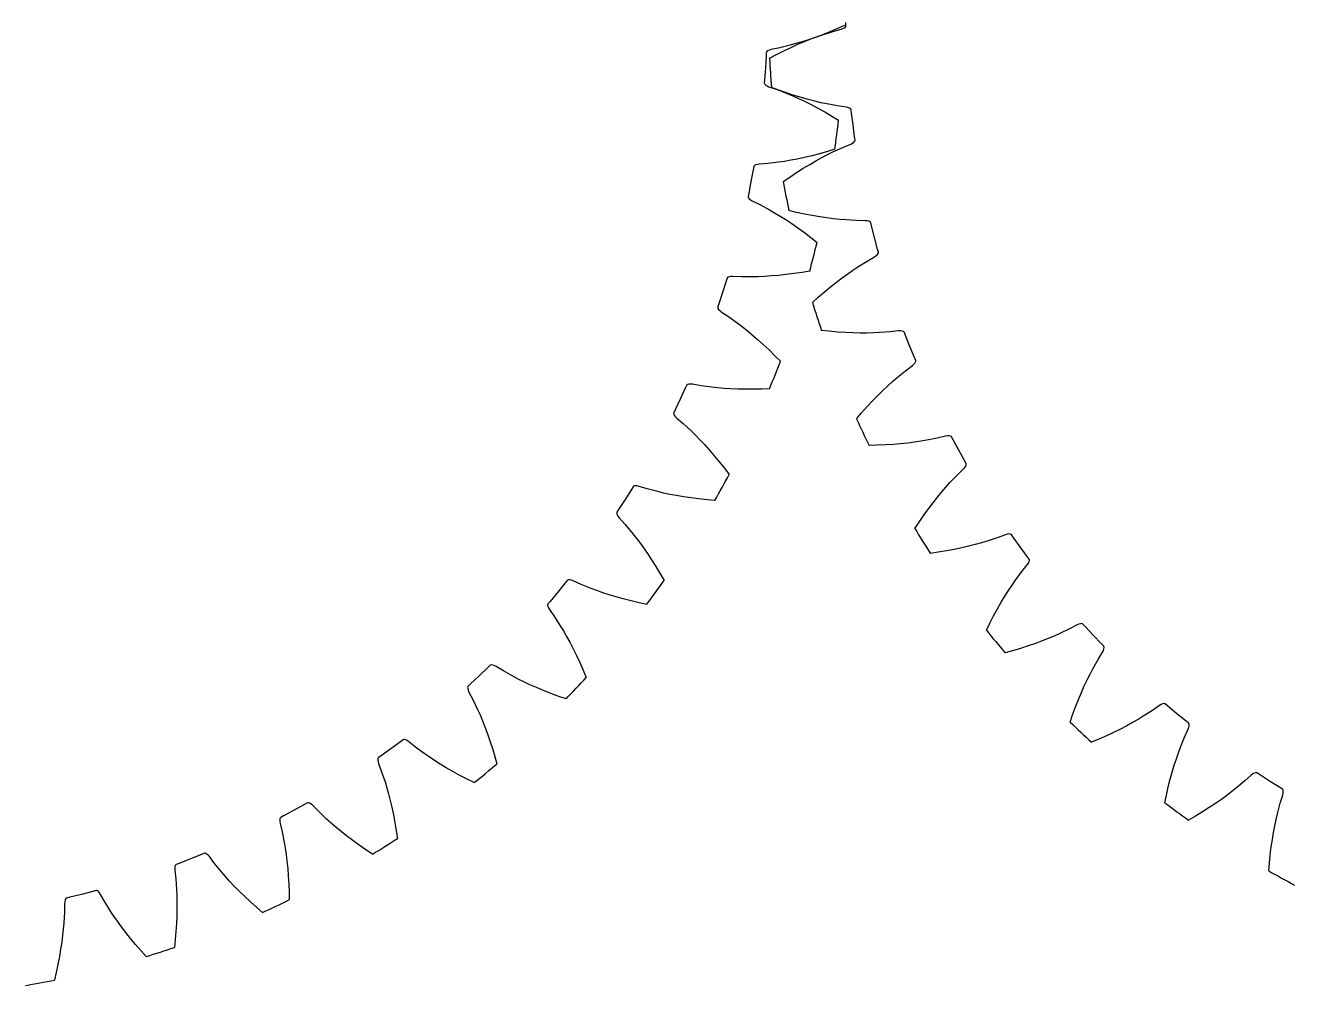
# Model space of a CAD drawing. Extents: x -39 to 114, y -39 to 39.
# Drawn here: x 6.74 to 56.72, y -38.41 to -0.58 of the extents above; entities that cross this region are included whole.
import ezdxf

# ---------------------------------------------------------------- set-up
doc = ezdxf.new("R2010")
doc.units = 0

msp = doc.modelspace()

# ---------------------------------------------------------------- linework, layer by layer
at = {"layer": 'layer0'}
for p, q in [((39.054, -0.598), (39.053, -0.47)), ((37.907, -1.03), (38.13, -0.952)), ((38.13, -0.952), (38.535, -0.825)), ((38.535, -0.825), (38.862, -0.734)), ((38.862, -0.734), (38.934, -0.707)), ((38.934, -0.707), (38.99, -0.677)), ((38.99, -0.677), (39.029, -0.646)), ((39.029, -0.646), (39.05, -0.614)), ((39.05, -0.614), (39.054, -0.598)), ((36.609, -1.581), (36.892, -1.447)), ((36.892, -1.447), (37.164, -1.326)), ((37.164, -1.326), (37.424, -1.216)), ((37.424, -1.216), (37.671, -1.118)), ((37.671, -1.118), (37.907, -1.03)), ((36.045, -1.868), (36.316, -1.727)), ((36.316, -1.727), (36.609, -1.581)), ((36.404, -3.135), (36.118, -3.029)), ((36.714, -3.244), (36.404, -3.135)), ((37.011, -3.34), (36.714, -3.244)), ((37.297, -3.427), (37.011, -3.34)), ((37.568, -3.503), (37.297, -3.427)), ((37.825, -3.569), (37.568, -3.503)), ((38.07, -3.627), (37.825, -3.569)), ((38.301, -3.676), (38.07, -3.627)), ((38.719, -3.752), (38.301, -3.676)), ((39.055, -3.801), (38.719, -3.752)), ((39.13, -3.819), (39.055, -3.801)), ((39.189, -3.841), (39.13, -3.819)), ((39.231, -3.867), (39.189, -3.841)), ((39.257, -3.897), (39.231, -3.867)), ((39.263, -3.912), (39.257, -3.897)), ((39.277, -4.039), (39.263, -3.912)), ((39.333, -4.506), (39.277, -4.039)), ((39.395, -4.972), (39.333, -4.506)), ((39.413, -5.098), (39.395, -4.972)), ((38.54, -5.566), (38.926, -5.388)), ((38.926, -5.388), (39.239, -5.258)), ((39.239, -5.258), (39.307, -5.222)), ((39.307, -5.222), (39.359, -5.185)), ((39.359, -5.185), (39.393, -5.149)), ((39.393, -5.149), (39.41, -5.115)), ((39.41, -5.115), (39.413, -5.098)), ((37.629, -6.057), (37.873, -5.916)), ((37.873, -5.916), (38.106, -5.788)), ((38.106, -5.788), (38.328, -5.671)), ((38.328, -5.671), (38.54, -5.566)), ((36.837, -6.561), (37.11, -6.38)), ((37.11, -6.38), (37.374, -6.212)), ((37.374, -6.212), (37.629, -6.057)), ((36.586, -6.736), (36.837, -6.561)), ((37.102, -7.948), (36.804, -7.878)), ((37.422, -8.017), (37.102, -7.948)), ((37.729, -8.075), (37.422, -8.017)), ((38.023, -8.125), (37.729, -8.075)), ((38.303, -8.167), (38.023, -8.125)), ((38.566, -8.2), (38.303, -8.167)), ((38.816, -8.227), (38.566, -8.2)), ((39.051, -8.247), (38.816, -8.227)), ((39.475, -8.27), (39.051, -8.247)), ((39.815, -8.276), (39.475, -8.27)), ((39.892, -8.284), (39.815, -8.276)), ((39.953, -8.299), (39.892, -8.284)), ((39.998, -8.32), (39.953, -8.299)), ((40.027, -8.346), (39.998, -8.32)), ((40.035, -8.36), (40.027, -8.346)), ((40.065, -8.484), (40.035, -8.36)), ((40.179, -8.94), (40.065, -8.484)), ((40.299, -9.395), (40.179, -8.94)), ((40.332, -9.518), (40.299, -9.395)), ((39.525, -10.092), (39.886, -9.867)), ((39.886, -9.867), (40.18, -9.698)), ((40.18, -9.698), (40.243, -9.654)), ((40.243, -9.654), (40.29, -9.611)), ((40.29, -9.611), (40.319, -9.572)), ((40.319, -9.572), (40.332, -9.535)), ((40.332, -9.535), (40.332, -9.518)), ((38.907, -10.522), (39.122, -10.366)), ((39.122, -10.366), (39.328, -10.222)), ((39.328, -10.222), (39.525, -10.092)), ((38.208, -11.078), (38.449, -10.879)), ((38.449, -10.879), (38.683, -10.693)), ((38.683, -10.693), (38.907, -10.522)), ((37.733, -11.497), (37.96, -11.293)), ((37.96, -11.293), (38.208, -11.078)), ((38.397, -12.635), (38.093, -12.603)), ((38.723, -12.663), (38.397, -12.635)), ((39.035, -12.683), (38.723, -12.663)), ((39.333, -12.696), (39.035, -12.683)), ((39.616, -12.702), (39.333, -12.696)), ((39.881, -12.702), (39.616, -12.702)), ((40.132, -12.697), (39.881, -12.702)), ((40.368, -12.688), (40.132, -12.697)), ((40.792, -12.657), (40.368, -12.688)), ((41.129, -12.621), (40.792, -12.657)), ((41.207, -12.619), (41.129, -12.621)), ((41.269, -12.626), (41.207, -12.619)), ((41.317, -12.641), (41.269, -12.626)), ((41.349, -12.663), (41.317, -12.641)), ((41.358, -12.677), (41.349, -12.663)), ((41.404, -12.796), (41.358, -12.677)), ((41.575, -13.234), (41.404, -12.796)), ((41.75, -13.67), (41.575, -13.234)), ((41.399, -14.19), (41.67, -13.986)), ((41.67, -13.986), (41.727, -13.934)), ((41.727, -13.934), (41.768, -13.886)), ((41.799, -13.788), (41.75, -13.67)), ((41.768, -13.886), (41.792, -13.843)), ((41.792, -13.843), (41.801, -13.805)), ((41.801, -13.805), (41.799, -13.788)), ((40.891, -14.613), (41.069, -14.458)), ((41.069, -14.458), (41.399, -14.19)), ((40.309, -15.161), (40.511, -14.963)), ((40.511, -14.963), (40.704, -14.781)), ((40.704, -14.781), (40.891, -14.613)), ((39.887, -15.602), (40.101, -15.374)), ((40.101, -15.374), (40.309, -15.161)), ((39.468, -16.077), (39.668, -15.846)), ((39.668, -15.846), (39.887, -15.602)), ((41.999, -16.967), (41.75, -17.004)), ((42.232, -16.928), (41.999, -16.967)), ((42.648, -16.845), (42.232, -16.928)), ((42.978, -16.766), (42.648, -16.845)), ((43.055, -16.755), (42.978, -16.766)), ((43.118, -16.754), (43.055, -16.755)), ((43.167, -16.763), (43.118, -16.754)), ((43.201, -16.781), (43.167, -16.763)), ((43.213, -16.793), (43.201, -16.781)), ((43.273, -16.906), (43.213, -16.793)), ((43.497, -17.319), (43.273, -16.906)), ((40.269, -17.123), (39.963, -17.13)), ((40.596, -17.11), (40.269, -17.123)), ((40.908, -17.091), (40.596, -17.11)), ((41.206, -17.066), (40.908, -17.091)), ((41.487, -17.037), (41.206, -17.066)), ((41.75, -17.004), (41.487, -17.037)), ((43.726, -17.73), (43.497, -17.319)), ((43.686, -18.053), (43.736, -17.994)), ((43.788, -17.841), (43.726, -17.73)), ((43.736, -17.994), (43.771, -17.942)), ((43.771, -17.942), (43.789, -17.896)), ((43.793, -17.857), (43.788, -17.841)), ((43.789, -17.896), (43.793, -17.857)), ((43.149, -18.597), (43.443, -18.29)), ((43.443, -18.29), (43.686, -18.053)), ((42.658, -19.168), (42.827, -18.963)), ((42.827, -18.963), (42.991, -18.773)), ((42.991, -18.773), (43.149, -18.597)), ((42.303, -19.627), (42.483, -19.389)), ((42.483, -19.389), (42.658, -19.168)), ((41.932, -20.149), (42.119, -19.88)), ((42.119, -19.88), (42.303, -19.627)), ((41.763, -20.404), (41.932, -20.149)), ((44.385, -20.97), (44.143, -21.037)), ((44.612, -20.902), (44.385, -20.97)), ((45.014, -20.767), (44.612, -20.902)), ((45.332, -20.648), (45.014, -20.767)), ((45.407, -20.627), (45.332, -20.648)), ((45.469, -20.618), (45.407, -20.627)), ((45.519, -20.621), (45.469, -20.618)), ((45.555, -20.634), (45.519, -20.621)), ((45.568, -20.645), (45.555, -20.634)), ((45.642, -20.749), (45.568, -20.645)), ((45.916, -21.131), (45.642, -20.749)), ((42.689, -21.341), (42.386, -21.386)), ((43.012, -21.287), (42.689, -21.341)), ((43.319, -21.229), (43.012, -21.287)), ((43.611, -21.167), (43.319, -21.229)), ((43.886, -21.103), (43.611, -21.167)), ((44.143, -21.037), (43.886, -21.103)), ((46.195, -21.51), (45.916, -21.131)), ((45.984, -22.101), (46.195, -21.835)), ((46.271, -21.612), (46.195, -21.51)), ((46.195, -21.835), (46.238, -21.771)), ((46.238, -21.771), (46.265, -21.714)), ((46.265, -21.714), (46.278, -21.666)), ((46.277, -21.628), (46.271, -21.612)), ((46.278, -21.666), (46.277, -21.628)), ((45.596, -22.636), (45.731, -22.442)), ((45.731, -22.442), (45.984, -22.101)), ((45.315, -23.07), (45.457, -22.846)), ((45.457, -22.846), (45.596, -22.636)), ((45.02, -23.57), (45.169, -23.312)), ((45.169, -23.312), (45.315, -23.07)), ((44.719, -24.135), (44.87, -23.844)), ((44.87, -23.844), (45.02, -23.57)), ((44.583, -24.409), (44.719, -24.135)), ((47.854, -24.361), (47.471, -24.545)), ((48.154, -24.203), (47.854, -24.361)), ((48.225, -24.173), (48.154, -24.203)), ((48.286, -24.157), (48.225, -24.173)), ((48.336, -24.153), (48.286, -24.157)), ((48.373, -24.162), (48.336, -24.153)), ((48.388, -24.171), (48.373, -24.162)), ((48.474, -24.265), (48.388, -24.171)), ((48.794, -24.609), (48.474, -24.265)), ((46.512, -24.934), (46.23, -25.032)), ((46.776, -24.836), (46.512, -24.934)), ((47.023, -24.738), (46.776, -24.836)), ((47.255, -24.641), (47.023, -24.738)), ((47.471, -24.545), (47.255, -24.641)), ((49.118, -24.95), (48.794, -24.609)), ((49.206, -25.042), (49.118, -24.95)), ((45.618, -25.223), (45.324, -25.305)), ((45.932, -25.128), (45.618, -25.223)), ((46.23, -25.032), (45.932, -25.128)), ((48.983, -25.563), (49.159, -25.273)), ((49.159, -25.273), (49.193, -25.204)), ((49.193, -25.204), (49.214, -25.144)), ((49.214, -25.057), (49.206, -25.042)), ((49.22, -25.095), (49.214, -25.057)), ((49.214, -25.144), (49.22, -25.095)), ((48.665, -26.143), (48.774, -25.934)), ((48.774, -25.934), (48.983, -25.563)), ((48.441, -26.609), (48.554, -26.368)), ((48.554, -26.368), (48.665, -26.143)), ((48.211, -27.142), (48.326, -26.867)), ((48.326, -26.867), (48.441, -26.609)), ((47.982, -27.74), (48.096, -27.432)), ((48.096, -27.432), (48.211, -27.142)), ((51.399, -27.377), (51.121, -27.571)), ((51.466, -27.338), (51.399, -27.377)), ((51.524, -27.314), (51.466, -27.338)), ((51.573, -27.305), (51.524, -27.314)), ((51.612, -27.309), (51.573, -27.305)), ((51.627, -27.316), (51.612, -27.309)), ((51.724, -27.398), (51.627, -27.316)), ((52.085, -27.7), (51.724, -27.398)), ((47.882, -28.029), (47.982, -27.74)), ((50.562, -27.924), (50.344, -28.05)), ((50.764, -27.802), (50.562, -27.924)), ((51.121, -27.571), (50.764, -27.802)), ((52.449, -27.997), (52.085, -27.7)), ((49.594, -28.44), (49.311, -28.573)), ((49.861, -28.308), (49.594, -28.44)), ((50.112, -28.177), (49.861, -28.308)), ((50.344, -28.05), (50.112, -28.177)), ((52.392, -28.622), (52.53, -28.313)), ((52.548, -28.078), (52.449, -27.997)), ((52.53, -28.313), (52.556, -28.24)), ((52.558, -28.091), (52.548, -28.078)), ((52.556, -28.24), (52.568, -28.178)), ((52.569, -28.128), (52.558, -28.091)), ((52.568, -28.178), (52.569, -28.128)), ((49.011, -28.706), (48.73, -28.825)), ((49.311, -28.573), (49.011, -28.706)), ((52.232, -29.016), (52.392, -28.622)), ((51.985, -29.728), (52.067, -29.475)), ((52.067, -29.475), (52.15, -29.237)), ((52.15, -29.237), (52.232, -29.016)), ((51.904, -29.998), (51.985, -29.728)), ((51.747, -30.588), (51.824, -30.285)), ((51.824, -30.285), (51.904, -29.998)), ((54.765, -30.347), (54.44, -30.62)), ((55.016, -30.119), (54.765, -30.347)), ((55.078, -30.072), (55.016, -30.119)), ((55.133, -30.041), (55.078, -30.072)), ((55.18, -30.025), (55.133, -30.041)), ((55.219, -30.025), (55.18, -30.025)), ((55.235, -30.03), (55.219, -30.025)), ((55.342, -30.099), (55.235, -30.03)), ((55.737, -30.354), (55.342, -30.099)), ((56.136, -30.603), (55.737, -30.354)), ((51.608, -31.206), (51.672, -30.907)), ((51.672, -30.907), (51.747, -30.588)), ((54.054, -30.919), (53.839, -31.075)), ((54.255, -30.767), (54.054, -30.919)), ((54.44, -30.62), (54.255, -30.767)), ((56.244, -30.67), (56.136, -30.603)), ((56.157, -31.23), (56.256, -30.906)), ((56.255, -30.683), (56.244, -30.67)), ((56.271, -30.718), (56.255, -30.683)), ((56.256, -30.906), (56.272, -30.83)), ((56.277, -30.767), (56.271, -30.718)), ((56.272, -30.83), (56.277, -30.767)), ((53.359, -31.4), (53.095, -31.568)), ((53.607, -31.235), (53.359, -31.4)), ((53.839, -31.075), (53.607, -31.235)), ((56.048, -31.641), (56.157, -31.23)), ((52.814, -31.737), (52.549, -31.89)), ((53.095, -31.568), (52.814, -31.737)), ((55.942, -32.117), (55.994, -31.871)), ((55.994, -31.871), (56.048, -31.641)), ((55.846, -32.656), (55.893, -32.378)), ((55.893, -32.378), (55.942, -32.117)), ((55.764, -33.261), (55.802, -32.951)), ((55.802, -32.951), (55.846, -32.656)), ((55.73, -33.588), (55.764, -33.261)), ((55.704, -33.892), (55.73, -33.588))]:
    msp.add_line(p, q, dxfattribs=at)
for start, end in [(182.7457, 184.4543), (189.9457, 191.6543), (197.1457, 198.8543), (204.3457, 206.0543), (211.5457, 213.2543), (218.7457, 220.4543), (225.9457, 227.6543), (233.1457, 234.8543), (240.3457, 242.0543)]:
    msp.add_arc((75, 0), 39, start, end, dxfattribs=at)
at = {"layer": 'layer1'}
for p, q in [((38.124, -0.948), (37.844, -1.053)), ((38.414, -0.833), (38.124, -0.948)), ((38.717, -0.706), (38.414, -0.833)), ((38.996, -0.582), (38.717, -0.706)), ((36.445, -1.467), (36.113, -1.536)), ((36.857, -1.365), (36.445, -1.467)), ((37.085, -1.301), (36.857, -1.365)), ((37.325, -1.228), (37.085, -1.301)), ((37.578, -1.146), (37.325, -1.228)), ((37.844, -1.053), (37.578, -1.146)), ((35.906, -1.788), (35.879, -2.257)), ((35.912, -1.661), (35.906, -1.788)), ((35.918, -1.645), (35.912, -1.661)), ((35.941, -1.614), (35.918, -1.645)), ((35.981, -1.585), (35.941, -1.614)), ((36.039, -1.559), (35.981, -1.585)), ((36.113, -1.536), (36.039, -1.559)), ((35.879, -2.257), (35.847, -2.726)), ((35.847, -2.726), (35.837, -2.854)), ((35.837, -2.854), (35.841, -2.87)), ((35.841, -2.87), (35.86, -2.904)), ((35.86, -2.904), (35.896, -2.937)), ((35.896, -2.937), (35.95, -2.97)), ((35.95, -2.97), (36.021, -3.002)), ((36.021, -3.002), (36.341, -3.113)), ((36.341, -3.113), (36.738, -3.265)), ((36.738, -3.265), (36.955, -3.357)), ((36.955, -3.357), (37.185, -3.46)), ((37.185, -3.46), (37.425, -3.573)), ((37.425, -3.573), (37.678, -3.699)), ((37.678, -3.699), (37.942, -3.837)), ((37.942, -3.837), (38.216, -3.988)), ((38.216, -3.988), (38.5, -4.152)), ((38.5, -4.152), (38.761, -4.311)), ((38.615, -5.464), (38.323, -5.553)), ((36.396, -5.973), (35.974, -6.023)), ((36.629, -5.939), (36.396, -5.973)), ((36.877, -5.897), (36.629, -5.939)), ((37.138, -5.847), (36.877, -5.897)), ((37.414, -5.788), (37.138, -5.847)), ((37.704, -5.719), (37.414, -5.788)), ((38.007, -5.641), (37.704, -5.719)), ((38.323, -5.553), (38.007, -5.641)), ((35.398, -6.274), (35.313, -6.736)), ((35.421, -6.148), (35.398, -6.274)), ((35.428, -6.133), (35.421, -6.148)), ((35.455, -6.106), (35.428, -6.133)), ((35.499, -6.082), (35.455, -6.106)), ((35.559, -6.064), (35.499, -6.082)), ((35.636, -6.05), (35.559, -6.064)), ((35.974, -6.023), (35.636, -6.05)), ((35.313, -6.736), (35.222, -7.198)), ((35.222, -7.198), (35.197, -7.323)), ((35.197, -7.323), (35.198, -7.339)), ((35.198, -7.339), (35.213, -7.375)), ((35.213, -7.375), (35.245, -7.413)), ((35.245, -7.413), (35.294, -7.452)), ((35.294, -7.452), (35.36, -7.493)), ((35.36, -7.493), (35.665, -7.643)), ((35.665, -7.643), (36.039, -7.844)), ((36.039, -7.844), (36.243, -7.962)), ((36.243, -7.962), (36.458, -8.093)), ((36.458, -8.093), (36.682, -8.235)), ((36.682, -8.235), (36.917, -8.392)), ((36.917, -8.392), (37.162, -8.562)), ((37.162, -8.562), (37.415, -8.746)), ((37.415, -8.746), (37.676, -8.945)), ((37.676, -8.945), (37.915, -9.135)), ((34.457, -10.483), (34.411, -10.501)), ((34.519, -10.473), (34.457, -10.483)), ((34.596, -10.469), (34.519, -10.473)), ((34.935, -10.484), (34.596, -10.469)), ((35.36, -10.488), (34.935, -10.484)), ((35.596, -10.483), (35.36, -10.488)), ((35.847, -10.472), (35.596, -10.483)), ((36.112, -10.455), (35.847, -10.472)), ((36.393, -10.431), (36.112, -10.455)), ((36.69, -10.4), (36.393, -10.431)), ((37, -10.36), (36.69, -10.4)), ((37.325, -10.312), (37, -10.36)), ((37.626, -10.261), (37.325, -10.312)), ((34.333, -10.661), (34.19, -11.109)), ((34.371, -10.539), (34.333, -10.661)), ((34.38, -10.525), (34.371, -10.539)), ((34.411, -10.501), (34.38, -10.525)), ((34.19, -11.109), (34.042, -11.555)), ((34.002, -11.676), (34.001, -11.693)), ((34.001, -11.693), (34.011, -11.73)), ((34.042, -11.555), (34.002, -11.676)), ((34.011, -11.73), (34.038, -11.772)), ((34.038, -11.772), (34.082, -11.817)), ((34.082, -11.817), (34.143, -11.866)), ((34.143, -11.866), (34.426, -12.053)), ((34.426, -12.053), (34.772, -12.299)), ((34.772, -12.299), (34.96, -12.442)), ((34.96, -12.442), (35.156, -12.599)), ((35.156, -12.599), (35.361, -12.768)), ((35.361, -12.768), (35.574, -12.953)), ((35.574, -12.953), (35.796, -13.152)), ((35.796, -13.152), (36.023, -13.367)), ((36.023, -13.367), (36.258, -13.596)), ((36.258, -13.596), (36.471, -13.815)), ((32.726, -14.88), (32.529, -15.307)), ((32.779, -14.764), (32.726, -14.88)), ((32.79, -14.751), (32.779, -14.764)), ((32.823, -14.731), (32.79, -14.751)), ((32.871, -14.719), (32.823, -14.731)), ((32.934, -14.716), (32.871, -14.719)), ((33.011, -14.723), (32.934, -14.716)), ((33.346, -14.78), (33.011, -14.723)), ((33.767, -14.837), (33.346, -14.78)), ((34.002, -14.862), (33.767, -14.837)), ((34.252, -14.882), (34.002, -14.862)), ((34.517, -14.899), (34.252, -14.882)), ((34.799, -14.91), (34.517, -14.899)), ((35.098, -14.916), (34.799, -14.91)), ((35.41, -14.916), (35.098, -14.916)), ((35.738, -14.909), (35.41, -14.916)), ((36.043, -14.896), (35.738, -14.909)), ((32.529, -15.307), (32.326, -15.731)), ((32.27, -15.846), (32.267, -15.862)), ((32.267, -15.862), (32.273, -15.901)), ((32.326, -15.731), (32.27, -15.846)), ((32.273, -15.901), (32.294, -15.945)), ((32.294, -15.945), (32.332, -15.996)), ((32.332, -15.996), (32.386, -16.051)), ((32.386, -16.051), (32.644, -16.272)), ((32.644, -16.272), (32.956, -16.56)), ((32.956, -16.56), (33.124, -16.726)), ((33.124, -16.726), (33.3, -16.905)), ((33.3, -16.905), (33.482, -17.099)), ((33.482, -17.099), (33.67, -17.309)), ((33.67, -17.309), (33.865, -17.535)), ((33.865, -17.535), (34.064, -17.776)), ((34.064, -17.776), (34.268, -18.033)), ((34.268, -18.033), (34.452, -18.277)), ((30.603, -18.864), (30.354, -19.263)), ((30.67, -18.756), (30.603, -18.864)), ((30.683, -18.745), (30.67, -18.756)), ((30.718, -18.729), (30.683, -18.745)), ((30.767, -18.723), (30.718, -18.729)), ((30.83, -18.728), (30.767, -18.723)), ((30.906, -18.744), (30.83, -18.728)), ((31.23, -18.843), (30.906, -18.744)), ((31.641, -18.952), (31.23, -18.843)), ((31.871, -19.006), (31.641, -18.952)), ((30.354, -19.263), (30.099, -19.658)), ((32.117, -19.058), (31.871, -19.006)), ((32.378, -19.107), (32.117, -19.058)), ((32.656, -19.154), (32.378, -19.107)), ((32.951, -19.198), (32.656, -19.154)), ((33.261, -19.236), (32.951, -19.198)), ((33.588, -19.27), (33.261, -19.236)), ((33.892, -19.296), (33.588, -19.27)), ((30.03, -19.765), (30.025, -19.781)), ((30.025, -19.781), (30.025, -19.82)), ((30.025, -19.82), (30.041, -19.867)), ((30.099, -19.658), (30.03, -19.765)), ((30.041, -19.867), (30.072, -19.922)), ((30.072, -19.922), (30.119, -19.984)), ((30.119, -19.984), (30.347, -20.235)), ((30.347, -20.235), (30.62, -20.56)), ((30.62, -20.56), (30.767, -20.745)), ((30.767, -20.745), (30.919, -20.946)), ((30.919, -20.946), (31.075, -21.161)), ((31.075, -21.161), (31.235, -21.393)), ((31.235, -21.393), (31.4, -21.641)), ((31.4, -21.641), (31.568, -21.905)), ((31.568, -21.905), (31.737, -22.186)), ((28.078, -22.452), (27.997, -22.551)), ((28.091, -22.442), (28.078, -22.452)), ((28.128, -22.431), (28.091, -22.442)), ((28.178, -22.432), (28.128, -22.431)), ((28.24, -22.444), (28.178, -22.432)), ((28.313, -22.47), (28.24, -22.444)), ((28.622, -22.608), (28.313, -22.47)), ((31.737, -22.186), (31.89, -22.451)), ((27.7, -22.915), (27.398, -23.276)), ((27.997, -22.551), (27.7, -22.915)), ((29.016, -22.768), (28.622, -22.608)), ((29.237, -22.85), (29.016, -22.768)), ((29.475, -22.933), (29.237, -22.85)), ((29.728, -23.015), (29.475, -22.933)), ((27.309, -23.388), (27.305, -23.427)), ((27.305, -23.427), (27.314, -23.476)), ((27.316, -23.373), (27.309, -23.388)), ((27.314, -23.476), (27.338, -23.534)), ((27.398, -23.276), (27.316, -23.373)), ((29.998, -23.096), (29.728, -23.015)), ((30.285, -23.176), (29.998, -23.096)), ((30.588, -23.253), (30.285, -23.176)), ((30.907, -23.328), (30.588, -23.253)), ((31.206, -23.392), (30.907, -23.328)), ((27.338, -23.534), (27.377, -23.601)), ((27.377, -23.601), (27.571, -23.879)), ((27.571, -23.879), (27.802, -24.236)), ((27.802, -24.236), (27.924, -24.438)), ((27.924, -24.438), (28.05, -24.656)), ((28.05, -24.656), (28.177, -24.888)), ((28.177, -24.888), (28.308, -25.139)), ((28.308, -25.139), (28.44, -25.406)), ((28.44, -25.406), (28.573, -25.689)), ((24.95, -25.882), (24.609, -26.206)), ((25.042, -25.794), (24.95, -25.882)), ((25.057, -25.786), (25.042, -25.794)), ((25.095, -25.78), (25.057, -25.786)), ((25.144, -25.786), (25.095, -25.78)), ((25.204, -25.807), (25.144, -25.786)), ((25.273, -25.841), (25.204, -25.807)), ((25.563, -26.017), (25.273, -25.841)), ((28.573, -25.689), (28.706, -25.989)), ((28.706, -25.989), (28.825, -26.27)), ((24.609, -26.206), (24.265, -26.526)), ((25.934, -26.226), (25.563, -26.017)), ((26.143, -26.335), (25.934, -26.226)), ((26.368, -26.446), (26.143, -26.335)), ((26.609, -26.559), (26.368, -26.446)), ((24.162, -26.627), (24.153, -26.664)), ((24.153, -26.664), (24.157, -26.714)), ((24.157, -26.714), (24.173, -26.775)), ((24.171, -26.612), (24.162, -26.627)), ((24.265, -26.526), (24.171, -26.612)), ((24.173, -26.775), (24.203, -26.846)), ((24.203, -26.846), (24.361, -27.146)), ((26.867, -26.674), (26.609, -26.559)), ((27.142, -26.789), (26.867, -26.674)), ((27.432, -26.904), (27.142, -26.789)), ((27.74, -27.018), (27.432, -26.904)), ((24.361, -27.146), (24.545, -27.529)), ((28.029, -27.118), (27.74, -27.018)), ((24.545, -27.529), (24.641, -27.745)), ((24.641, -27.745), (24.738, -27.977)), ((24.738, -27.977), (24.836, -28.224)), ((24.836, -28.224), (24.934, -28.488)), ((24.934, -28.488), (25.032, -28.77)), ((21.51, -28.805), (21.131, -29.084)), ((21.612, -28.729), (21.51, -28.805)), ((21.628, -28.723), (21.612, -28.729)), ((21.666, -28.722), (21.628, -28.723)), ((21.714, -28.735), (21.666, -28.722)), ((21.771, -28.762), (21.714, -28.735)), ((21.835, -28.805), (21.771, -28.762)), ((22.101, -29.016), (21.835, -28.805)), ((25.032, -28.77), (25.128, -29.068)), ((20.621, -29.481), (20.618, -29.531)), ((20.634, -29.445), (20.621, -29.481)), ((20.645, -29.432), (20.634, -29.445)), ((20.749, -29.358), (20.645, -29.432)), ((21.131, -29.084), (20.749, -29.358)), ((22.442, -29.269), (22.101, -29.016)), ((22.636, -29.404), (22.442, -29.269)), ((22.846, -29.543), (22.636, -29.404)), ((25.128, -29.068), (25.223, -29.382)), ((25.223, -29.382), (25.305, -29.676)), ((20.618, -29.531), (20.627, -29.593)), ((20.627, -29.593), (20.648, -29.668)), ((20.648, -29.668), (20.767, -29.986)), ((20.767, -29.986), (20.902, -30.388)), ((23.07, -29.685), (22.846, -29.543)), ((23.312, -29.831), (23.07, -29.685)), ((23.57, -29.98), (23.312, -29.831)), ((23.844, -30.13), (23.57, -29.98)), ((20.902, -30.388), (20.97, -30.615)), ((24.135, -30.281), (23.844, -30.13)), ((24.409, -30.417), (24.135, -30.281)), ((20.97, -30.615), (21.037, -30.857)), ((21.037, -30.857), (21.103, -31.114)), ((17.73, -31.274), (17.319, -31.503)), ((17.841, -31.212), (17.73, -31.274)), ((17.857, -31.207), (17.841, -31.212)), ((17.896, -31.211), (17.857, -31.207)), ((17.942, -31.229), (17.896, -31.211)), ((17.994, -31.264), (17.942, -31.229)), ((18.053, -31.314), (17.994, -31.264)), ((18.29, -31.557), (18.053, -31.314)), ((21.103, -31.114), (21.167, -31.389)), ((21.167, -31.389), (21.229, -31.681)), ((16.763, -31.833), (16.754, -31.882)), ((16.754, -31.882), (16.755, -31.945)), ((16.755, -31.945), (16.766, -32.022)), ((16.781, -31.799), (16.763, -31.833)), ((16.793, -31.787), (16.781, -31.799)), ((16.906, -31.727), (16.793, -31.787)), ((17.319, -31.503), (16.906, -31.727)), ((18.597, -31.851), (18.29, -31.557)), ((18.773, -32.009), (18.597, -31.851)), ((21.229, -31.681), (21.287, -31.988)), ((21.287, -31.988), (21.341, -32.311)), ((16.766, -32.022), (16.845, -32.352)), ((16.845, -32.352), (16.928, -32.768)), ((18.963, -32.173), (18.773, -32.009)), ((19.168, -32.342), (18.963, -32.173)), ((19.389, -32.517), (19.168, -32.342)), ((21.341, -32.311), (21.386, -32.614)), ((16.928, -32.768), (16.967, -33.001)), ((19.627, -32.697), (19.389, -32.517)), ((19.88, -32.881), (19.627, -32.697)), ((20.149, -33.068), (19.88, -32.881)), ((13.234, -33.425), (12.796, -33.596)), ((13.67, -33.25), (13.234, -33.425)), ((13.788, -33.201), (13.67, -33.25)), ((13.805, -33.199), (13.788, -33.201)), ((13.843, -33.208), (13.805, -33.199)), ((13.886, -33.232), (13.843, -33.208)), ((13.934, -33.273), (13.886, -33.232)), ((13.986, -33.33), (13.934, -33.273)), ((14.19, -33.601), (13.986, -33.33)), ((16.967, -33.001), (17.004, -33.25)), ((17.004, -33.25), (17.037, -33.513)), ((20.404, -33.237), (20.149, -33.068)), ((12.626, -33.731), (12.619, -33.793)), ((12.619, -33.793), (12.621, -33.871)), ((12.621, -33.871), (12.657, -34.208)), ((12.641, -33.683), (12.626, -33.731)), ((12.663, -33.651), (12.641, -33.683)), ((12.677, -33.642), (12.663, -33.651)), ((12.796, -33.596), (12.677, -33.642)), ((14.458, -33.931), (14.19, -33.601)), ((14.613, -34.109), (14.458, -33.931)), ((17.037, -33.513), (17.066, -33.794)), ((17.066, -33.794), (17.091, -34.092)), ((12.657, -34.208), (12.688, -34.632)), ((14.781, -34.296), (14.613, -34.109)), ((14.963, -34.489), (14.781, -34.296)), ((15.161, -34.691), (14.963, -34.489)), ((17.091, -34.092), (17.11, -34.404)), ((17.11, -34.404), (17.123, -34.731)), ((8.346, -34.973), (8.32, -35.002)), ((8.36, -34.965), (8.346, -34.973)), ((8.484, -34.935), (8.36, -34.965)), ((8.94, -34.821), (8.484, -34.935)), ((9.395, -34.701), (8.94, -34.821)), ((9.518, -34.668), (9.395, -34.701)), ((9.535, -34.668), (9.518, -34.668)), ((9.572, -34.681), (9.535, -34.668)), ((9.611, -34.71), (9.572, -34.681)), ((9.654, -34.757), (9.611, -34.71)), ((9.698, -34.82), (9.654, -34.757)), ((9.867, -35.114), (9.698, -34.82)), ((12.688, -34.632), (12.697, -34.868)), ((12.697, -34.868), (12.702, -35.119)), ((15.374, -34.899), (15.161, -34.691)), ((15.602, -35.113), (15.374, -34.899)), ((17.123, -34.731), (17.13, -35.037)), ((8.276, -35.185), (8.27, -35.525)), ((8.284, -35.108), (8.276, -35.185)), ((8.299, -35.047), (8.284, -35.108)), ((8.32, -35.002), (8.299, -35.047)), ((10.092, -35.475), (9.867, -35.114)), ((10.222, -35.672), (10.092, -35.475)), ((12.702, -35.384), (12.696, -35.667)), ((12.702, -35.119), (12.702, -35.384)), ((15.846, -35.332), (15.602, -35.113)), ((16.077, -35.532), (15.846, -35.332)), ((8.247, -35.949), (8.227, -36.184)), ((8.27, -35.525), (8.247, -35.949)), ((10.366, -35.878), (10.222, -35.672)), ((10.522, -36.093), (10.366, -35.878)), ((12.683, -35.965), (12.663, -36.277)), ((12.696, -35.667), (12.683, -35.965)), ((8.2, -36.434), (8.167, -36.697)), ((8.227, -36.184), (8.2, -36.434)), ((10.693, -36.317), (10.522, -36.093)), ((10.879, -36.551), (10.693, -36.317)), ((12.663, -36.277), (12.635, -36.603)), ((8.125, -36.977), (8.075, -37.271)), ((8.167, -36.697), (8.125, -36.977)), ((11.078, -36.792), (10.879, -36.551)), ((11.293, -37.04), (11.078, -36.792)), ((12.635, -36.603), (12.603, -36.907)), ((8.075, -37.271), (8.017, -37.578)), ((11.497, -37.267), (11.293, -37.04)), ((7.948, -37.898), (7.878, -38.196)), ((8.017, -37.578), (7.948, -37.898))]:
    msp.add_line(p, q, dxfattribs=at)
for start, end in [(351.9457, 353.6543), (344.7457, 346.4543), (337.5457, 339.2543), (330.3457, 332.0543), (323.1457, 324.8543), (315.9457, 317.6543), (308.7457, 310.4543), (301.5457, 303.2543), (294.3457, 296.0543), (287.1457, 288.8543), (279.9457, 281.6543)]:
    msp.add_arc((0, 0), 39, start, end, dxfattribs=at)
at = {"layer": 'layer2'}
for p, q in [((39.054, -0.598), (39.053, -0.47)), ((37.907, -1.03), (38.13, -0.952)), ((38.13, -0.952), (38.535, -0.825)), ((38.535, -0.825), (38.862, -0.734)), ((38.862, -0.734), (38.934, -0.707)), ((38.934, -0.707), (38.99, -0.677)), ((38.99, -0.677), (39.029, -0.646)), ((39.029, -0.646), (39.05, -0.614)), ((39.05, -0.614), (39.054, -0.598)), ((36.609, -1.581), (36.892, -1.447)), ((36.892, -1.447), (37.164, -1.326)), ((37.164, -1.326), (37.424, -1.216)), ((37.424, -1.216), (37.671, -1.118)), ((37.671, -1.118), (37.907, -1.03)), ((36.045, -1.868), (36.316, -1.727)), ((36.316, -1.727), (36.609, -1.581)), ((36.404, -3.135), (36.118, -3.029)), ((36.714, -3.244), (36.404, -3.135)), ((37.011, -3.34), (36.714, -3.244)), ((37.297, -3.427), (37.011, -3.34)), ((37.568, -3.503), (37.297, -3.427)), ((37.825, -3.569), (37.568, -3.503)), ((38.07, -3.627), (37.825, -3.569)), ((38.301, -3.676), (38.07, -3.627)), ((38.719, -3.752), (38.301, -3.676)), ((39.055, -3.801), (38.719, -3.752)), ((39.13, -3.819), (39.055, -3.801)), ((39.189, -3.841), (39.13, -3.819)), ((39.231, -3.867), (39.189, -3.841)), ((39.257, -3.897), (39.231, -3.867)), ((39.263, -3.912), (39.257, -3.897)), ((39.277, -4.039), (39.263, -3.912)), ((39.333, -4.506), (39.277, -4.039)), ((39.395, -4.972), (39.333, -4.506)), ((39.413, -5.098), (39.395, -4.972)), ((38.54, -5.566), (38.926, -5.388)), ((38.926, -5.388), (39.239, -5.258)), ((39.239, -5.258), (39.307, -5.222)), ((39.307, -5.222), (39.359, -5.185)), ((39.359, -5.185), (39.393, -5.149)), ((39.393, -5.149), (39.41, -5.115)), ((39.41, -5.115), (39.413, -5.098)), ((37.629, -6.057), (37.873, -5.916)), ((37.873, -5.916), (38.106, -5.788)), ((38.106, -5.788), (38.328, -5.671)), ((38.328, -5.671), (38.54, -5.566)), ((36.837, -6.561), (37.11, -6.38)), ((37.11, -6.38), (37.374, -6.212)), ((37.374, -6.212), (37.629, -6.057)), ((36.586, -6.736), (36.837, -6.561)), ((37.102, -7.948), (36.804, -7.878)), ((37.422, -8.017), (37.102, -7.948)), ((37.729, -8.075), (37.422, -8.017)), ((38.023, -8.125), (37.729, -8.075)), ((38.303, -8.167), (38.023, -8.125)), ((38.566, -8.2), (38.303, -8.167)), ((38.816, -8.227), (38.566, -8.2)), ((39.051, -8.247), (38.816, -8.227)), ((39.475, -8.27), (39.051, -8.247)), ((39.815, -8.276), (39.475, -8.27)), ((39.892, -8.284), (39.815, -8.276)), ((39.953, -8.299), (39.892, -8.284)), ((39.998, -8.32), (39.953, -8.299)), ((40.027, -8.346), (39.998, -8.32)), ((40.035, -8.36), (40.027, -8.346)), ((40.065, -8.484), (40.035, -8.36)), ((40.179, -8.94), (40.065, -8.484)), ((40.299, -9.395), (40.179, -8.94)), ((40.332, -9.518), (40.299, -9.395)), ((39.525, -10.092), (39.886, -9.867)), ((39.886, -9.867), (40.18, -9.698)), ((40.18, -9.698), (40.243, -9.654)), ((40.243, -9.654), (40.29, -9.611)), ((40.29, -9.611), (40.319, -9.572)), ((40.319, -9.572), (40.332, -9.535)), ((40.332, -9.535), (40.332, -9.518)), ((38.907, -10.522), (39.122, -10.366)), ((39.122, -10.366), (39.328, -10.222)), ((39.328, -10.222), (39.525, -10.092)), ((38.208, -11.078), (38.449, -10.879)), ((38.449, -10.879), (38.683, -10.693)), ((38.683, -10.693), (38.907, -10.522)), ((37.733, -11.497), (37.96, -11.293)), ((37.96, -11.293), (38.208, -11.078)), ((38.397, -12.635), (38.093, -12.603)), ((38.723, -12.663), (38.397, -12.635)), ((39.035, -12.683), (38.723, -12.663)), ((39.333, -12.696), (39.035, -12.683)), ((39.616, -12.702), (39.333, -12.696)), ((39.881, -12.702), (39.616, -12.702)), ((40.132, -12.697), (39.881, -12.702)), ((40.368, -12.688), (40.132, -12.697)), ((40.792, -12.657), (40.368, -12.688)), ((41.129, -12.621), (40.792, -12.657)), ((41.207, -12.619), (41.129, -12.621)), ((41.269, -12.626), (41.207, -12.619)), ((41.317, -12.641), (41.269, -12.626)), ((41.349, -12.663), (41.317, -12.641)), ((41.358, -12.677), (41.349, -12.663)), ((41.404, -12.796), (41.358, -12.677)), ((41.575, -13.234), (41.404, -12.796)), ((41.75, -13.67), (41.575, -13.234)), ((41.399, -14.19), (41.67, -13.986)), ((41.67, -13.986), (41.727, -13.934)), ((41.727, -13.934), (41.768, -13.886)), ((41.799, -13.788), (41.75, -13.67)), ((41.768, -13.886), (41.792, -13.843)), ((41.792, -13.843), (41.801, -13.805)), ((41.801, -13.805), (41.799, -13.788)), ((40.891, -14.613), (41.069, -14.458)), ((41.069, -14.458), (41.399, -14.19)), ((40.309, -15.161), (40.511, -14.963)), ((40.511, -14.963), (40.704, -14.781)), ((40.704, -14.781), (40.891, -14.613)), ((39.887, -15.602), (40.101, -15.374)), ((40.101, -15.374), (40.309, -15.161)), ((39.468, -16.077), (39.668, -15.846)), ((39.668, -15.846), (39.887, -15.602)), ((41.999, -16.967), (41.75, -17.004)), ((42.232, -16.928), (41.999, -16.967)), ((42.648, -16.845), (42.232, -16.928)), ((42.978, -16.766), (42.648, -16.845)), ((43.055, -16.755), (42.978, -16.766)), ((43.118, -16.754), (43.055, -16.755)), ((43.167, -16.763), (43.118, -16.754)), ((43.201, -16.781), (43.167, -16.763)), ((43.213, -16.793), (43.201, -16.781)), ((43.273, -16.906), (43.213, -16.793)), ((43.497, -17.319), (43.273, -16.906)), ((40.269, -17.123), (39.963, -17.13)), ((40.596, -17.11), (40.269, -17.123)), ((40.908, -17.091), (40.596, -17.11)), ((41.206, -17.066), (40.908, -17.091)), ((41.487, -17.037), (41.206, -17.066)), ((41.75, -17.004), (41.487, -17.037)), ((43.726, -17.73), (43.497, -17.319)), ((43.686, -18.053), (43.736, -17.994)), ((43.788, -17.841), (43.726, -17.73)), ((43.736, -17.994), (43.771, -17.942)), ((43.771, -17.942), (43.789, -17.896)), ((43.793, -17.857), (43.788, -17.841)), ((43.789, -17.896), (43.793, -17.857)), ((43.149, -18.597), (43.443, -18.29)), ((43.443, -18.29), (43.686, -18.053)), ((42.658, -19.168), (42.827, -18.963)), ((42.827, -18.963), (42.991, -18.773)), ((42.991, -18.773), (43.149, -18.597)), ((42.303, -19.627), (42.483, -19.389)), ((42.483, -19.389), (42.658, -19.168)), ((41.932, -20.149), (42.119, -19.88)), ((42.119, -19.88), (42.303, -19.627)), ((41.763, -20.404), (41.932, -20.149)), ((44.385, -20.97), (44.143, -21.037)), ((44.612, -20.902), (44.385, -20.97)), ((45.014, -20.767), (44.612, -20.902)), ((45.332, -20.648), (45.014, -20.767)), ((45.407, -20.627), (45.332, -20.648)), ((45.469, -20.618), (45.407, -20.627)), ((45.519, -20.621), (45.469, -20.618)), ((45.555, -20.634), (45.519, -20.621)), ((45.568, -20.645), (45.555, -20.634)), ((45.642, -20.749), (45.568, -20.645)), ((45.916, -21.131), (45.642, -20.749)), ((42.689, -21.341), (42.386, -21.386)), ((43.012, -21.287), (42.689, -21.341)), ((43.319, -21.229), (43.012, -21.287)), ((43.611, -21.167), (43.319, -21.229)), ((43.886, -21.103), (43.611, -21.167)), ((44.143, -21.037), (43.886, -21.103)), ((46.195, -21.51), (45.916, -21.131)), ((45.984, -22.101), (46.195, -21.835)), ((46.271, -21.612), (46.195, -21.51)), ((46.195, -21.835), (46.238, -21.771)), ((46.238, -21.771), (46.265, -21.714)), ((46.265, -21.714), (46.278, -21.666)), ((46.277, -21.628), (46.271, -21.612)), ((46.278, -21.666), (46.277, -21.628)), ((45.596, -22.636), (45.731, -22.442)), ((45.731, -22.442), (45.984, -22.101)), ((45.315, -23.07), (45.457, -22.846)), ((45.457, -22.846), (45.596, -22.636)), ((45.02, -23.57), (45.169, -23.312)), ((45.169, -23.312), (45.315, -23.07)), ((44.719, -24.135), (44.87, -23.844)), ((44.87, -23.844), (45.02, -23.57)), ((44.583, -24.409), (44.719, -24.135)), ((47.854, -24.361), (47.471, -24.545)), ((48.154, -24.203), (47.854, -24.361)), ((48.225, -24.173), (48.154, -24.203)), ((48.286, -24.157), (48.225, -24.173)), ((48.336, -24.153), (48.286, -24.157)), ((48.373, -24.162), (48.336, -24.153)), ((48.388, -24.171), (48.373, -24.162)), ((48.474, -24.265), (48.388, -24.171)), ((48.794, -24.609), (48.474, -24.265)), ((46.512, -24.934), (46.23, -25.032)), ((46.776, -24.836), (46.512, -24.934)), ((47.023, -24.738), (46.776, -24.836)), ((47.255, -24.641), (47.023, -24.738)), ((47.471, -24.545), (47.255, -24.641)), ((49.118, -24.95), (48.794, -24.609)), ((49.206, -25.042), (49.118, -24.95)), ((45.618, -25.223), (45.324, -25.305)), ((45.932, -25.128), (45.618, -25.223)), ((46.23, -25.032), (45.932, -25.128)), ((48.983, -25.563), (49.159, -25.273)), ((49.159, -25.273), (49.193, -25.204)), ((49.193, -25.204), (49.214, -25.144)), ((49.214, -25.057), (49.206, -25.042)), ((49.22, -25.095), (49.214, -25.057)), ((49.214, -25.144), (49.22, -25.095)), ((48.665, -26.143), (48.774, -25.934)), ((48.774, -25.934), (48.983, -25.563)), ((48.441, -26.609), (48.554, -26.368)), ((48.554, -26.368), (48.665, -26.143)), ((48.211, -27.142), (48.326, -26.867)), ((48.326, -26.867), (48.441, -26.609)), ((47.982, -27.74), (48.096, -27.432)), ((48.096, -27.432), (48.211, -27.142)), ((51.399, -27.377), (51.121, -27.571)), ((51.466, -27.338), (51.399, -27.377)), ((51.524, -27.314), (51.466, -27.338)), ((51.573, -27.305), (51.524, -27.314)), ((51.612, -27.309), (51.573, -27.305)), ((51.627, -27.316), (51.612, -27.309)), ((51.724, -27.398), (51.627, -27.316)), ((52.085, -27.7), (51.724, -27.398)), ((47.882, -28.029), (47.982, -27.74)), ((50.562, -27.924), (50.344, -28.05)), ((50.764, -27.802), (50.562, -27.924)), ((51.121, -27.571), (50.764, -27.802)), ((52.449, -27.997), (52.085, -27.7)), ((49.594, -28.44), (49.311, -28.573)), ((49.861, -28.308), (49.594, -28.44)), ((50.112, -28.177), (49.861, -28.308)), ((50.344, -28.05), (50.112, -28.177)), ((52.392, -28.622), (52.53, -28.313)), ((52.548, -28.078), (52.449, -27.997)), ((52.53, -28.313), (52.556, -28.24)), ((52.558, -28.091), (52.548, -28.078)), ((52.556, -28.24), (52.568, -28.178)), ((52.569, -28.128), (52.558, -28.091)), ((52.568, -28.178), (52.569, -28.128)), ((49.011, -28.706), (48.73, -28.825)), ((49.311, -28.573), (49.011, -28.706)), ((52.232, -29.016), (52.392, -28.622)), ((51.985, -29.728), (52.067, -29.475)), ((52.067, -29.475), (52.15, -29.237)), ((52.15, -29.237), (52.232, -29.016)), ((51.904, -29.998), (51.985, -29.728)), ((51.747, -30.588), (51.824, -30.285)), ((51.824, -30.285), (51.904, -29.998)), ((54.765, -30.347), (54.44, -30.62)), ((55.016, -30.119), (54.765, -30.347)), ((55.078, -30.072), (55.016, -30.119)), ((55.133, -30.041), (55.078, -30.072)), ((55.18, -30.025), (55.133, -30.041)), ((55.219, -30.025), (55.18, -30.025)), ((55.235, -30.03), (55.219, -30.025)), ((55.342, -30.099), (55.235, -30.03)), ((55.737, -30.354), (55.342, -30.099)), ((56.136, -30.603), (55.737, -30.354)), ((51.608, -31.206), (51.672, -30.907)), ((51.672, -30.907), (51.747, -30.588)), ((54.054, -30.919), (53.839, -31.075)), ((54.255, -30.767), (54.054, -30.919)), ((54.44, -30.62), (54.255, -30.767)), ((56.244, -30.67), (56.136, -30.603)), ((56.157, -31.23), (56.256, -30.906)), ((56.255, -30.683), (56.244, -30.67)), ((56.271, -30.718), (56.255, -30.683)), ((56.256, -30.906), (56.272, -30.83)), ((56.277, -30.767), (56.271, -30.718)), ((56.272, -30.83), (56.277, -30.767)), ((53.359, -31.4), (53.095, -31.568)), ((53.607, -31.235), (53.359, -31.4)), ((53.839, -31.075), (53.607, -31.235)), ((56.048, -31.641), (56.157, -31.23)), ((52.814, -31.737), (52.549, -31.89)), ((53.095, -31.568), (52.814, -31.737)), ((55.942, -32.117), (55.994, -31.871)), ((55.994, -31.871), (56.048, -31.641)), ((55.846, -32.656), (55.893, -32.378)), ((55.893, -32.378), (55.942, -32.117)), ((55.764, -33.261), (55.802, -32.951)), ((55.802, -32.951), (55.846, -32.656)), ((55.73, -33.588), (55.764, -33.261)), ((55.704, -33.892), (55.73, -33.588))]:
    msp.add_line(p, q, dxfattribs=at)
for start, end in [(182.7457, 184.4543), (189.9457, 191.6543), (197.1457, 198.8543), (204.3457, 206.0543), (211.5457, 213.2543), (218.7457, 220.4543), (225.9457, 227.6543), (233.1457, 234.8543), (240.3457, 242.0543)]:
    msp.add_arc((75, 0), 39, start, end, dxfattribs=at)
at = {"layer": 'layer3'}
for p, q in [((38.124, -0.948), (37.844, -1.053)), ((38.414, -0.833), (38.124, -0.948)), ((38.717, -0.706), (38.414, -0.833)), ((38.996, -0.582), (38.717, -0.706)), ((36.445, -1.467), (36.113, -1.536)), ((36.857, -1.365), (36.445, -1.467)), ((37.085, -1.301), (36.857, -1.365)), ((37.325, -1.228), (37.085, -1.301)), ((37.578, -1.146), (37.325, -1.228)), ((37.844, -1.053), (37.578, -1.146)), ((35.906, -1.788), (35.879, -2.257)), ((35.912, -1.661), (35.906, -1.788)), ((35.918, -1.645), (35.912, -1.661)), ((35.941, -1.614), (35.918, -1.645)), ((35.981, -1.585), (35.941, -1.614)), ((36.039, -1.559), (35.981, -1.585)), ((36.113, -1.536), (36.039, -1.559)), ((35.879, -2.257), (35.847, -2.726)), ((35.847, -2.726), (35.837, -2.854)), ((35.837, -2.854), (35.841, -2.87)), ((35.841, -2.87), (35.86, -2.904)), ((35.86, -2.904), (35.896, -2.937)), ((35.896, -2.937), (35.95, -2.97)), ((35.95, -2.97), (36.021, -3.002)), ((36.021, -3.002), (36.341, -3.113)), ((36.341, -3.113), (36.738, -3.265)), ((36.738, -3.265), (36.955, -3.357)), ((36.955, -3.357), (37.185, -3.46)), ((37.185, -3.46), (37.425, -3.573)), ((37.425, -3.573), (37.678, -3.699)), ((37.678, -3.699), (37.942, -3.837)), ((37.942, -3.837), (38.216, -3.988)), ((38.216, -3.988), (38.5, -4.152)), ((38.5, -4.152), (38.761, -4.311)), ((38.615, -5.464), (38.323, -5.553)), ((36.396, -5.973), (35.974, -6.023)), ((36.629, -5.939), (36.396, -5.973)), ((36.877, -5.897), (36.629, -5.939)), ((37.138, -5.847), (36.877, -5.897)), ((37.414, -5.788), (37.138, -5.847)), ((37.704, -5.719), (37.414, -5.788)), ((38.007, -5.641), (37.704, -5.719)), ((38.323, -5.553), (38.007, -5.641)), ((35.398, -6.274), (35.313, -6.736)), ((35.421, -6.148), (35.398, -6.274)), ((35.428, -6.133), (35.421, -6.148)), ((35.455, -6.106), (35.428, -6.133)), ((35.499, -6.082), (35.455, -6.106)), ((35.559, -6.064), (35.499, -6.082)), ((35.636, -6.05), (35.559, -6.064)), ((35.974, -6.023), (35.636, -6.05)), ((35.313, -6.736), (35.222, -7.198)), ((35.222, -7.198), (35.197, -7.323)), ((35.197, -7.323), (35.198, -7.339)), ((35.198, -7.339), (35.213, -7.375)), ((35.213, -7.375), (35.245, -7.413)), ((35.245, -7.413), (35.294, -7.452)), ((35.294, -7.452), (35.36, -7.493)), ((35.36, -7.493), (35.665, -7.643)), ((35.665, -7.643), (36.039, -7.844)), ((36.039, -7.844), (36.243, -7.962)), ((36.243, -7.962), (36.458, -8.093)), ((36.458, -8.093), (36.682, -8.235)), ((36.682, -8.235), (36.917, -8.392)), ((36.917, -8.392), (37.162, -8.562)), ((37.162, -8.562), (37.415, -8.746)), ((37.415, -8.746), (37.676, -8.945)), ((37.676, -8.945), (37.915, -9.135)), ((34.457, -10.483), (34.411, -10.501)), ((34.519, -10.473), (34.457, -10.483)), ((34.596, -10.469), (34.519, -10.473)), ((34.935, -10.484), (34.596, -10.469)), ((35.36, -10.488), (34.935, -10.484)), ((35.596, -10.483), (35.36, -10.488)), ((35.847, -10.472), (35.596, -10.483)), ((36.112, -10.455), (35.847, -10.472)), ((36.393, -10.431), (36.112, -10.455)), ((36.69, -10.4), (36.393, -10.431)), ((37, -10.36), (36.69, -10.4)), ((37.325, -10.312), (37, -10.36)), ((37.626, -10.261), (37.325, -10.312)), ((34.333, -10.661), (34.19, -11.109)), ((34.371, -10.539), (34.333, -10.661)), ((34.38, -10.525), (34.371, -10.539)), ((34.411, -10.501), (34.38, -10.525)), ((34.19, -11.109), (34.042, -11.555)), ((34.002, -11.676), (34.001, -11.693)), ((34.001, -11.693), (34.011, -11.73)), ((34.042, -11.555), (34.002, -11.676)), ((34.011, -11.73), (34.038, -11.772)), ((34.038, -11.772), (34.082, -11.817)), ((34.082, -11.817), (34.143, -11.866)), ((34.143, -11.866), (34.426, -12.053)), ((34.426, -12.053), (34.772, -12.299)), ((34.772, -12.299), (34.96, -12.442)), ((34.96, -12.442), (35.156, -12.599)), ((35.156, -12.599), (35.361, -12.768)), ((35.361, -12.768), (35.574, -12.953)), ((35.574, -12.953), (35.796, -13.152)), ((35.796, -13.152), (36.023, -13.367)), ((36.023, -13.367), (36.258, -13.596)), ((36.258, -13.596), (36.471, -13.815)), ((32.726, -14.88), (32.529, -15.307)), ((32.779, -14.764), (32.726, -14.88)), ((32.79, -14.751), (32.779, -14.764)), ((32.823, -14.731), (32.79, -14.751)), ((32.871, -14.719), (32.823, -14.731)), ((32.934, -14.716), (32.871, -14.719)), ((33.011, -14.723), (32.934, -14.716)), ((33.346, -14.78), (33.011, -14.723)), ((33.767, -14.837), (33.346, -14.78)), ((34.002, -14.862), (33.767, -14.837)), ((34.252, -14.882), (34.002, -14.862)), ((34.517, -14.899), (34.252, -14.882)), ((34.799, -14.91), (34.517, -14.899)), ((35.098, -14.916), (34.799, -14.91)), ((35.41, -14.916), (35.098, -14.916)), ((35.738, -14.909), (35.41, -14.916)), ((36.043, -14.896), (35.738, -14.909)), ((32.529, -15.307), (32.326, -15.731)), ((32.27, -15.846), (32.267, -15.862)), ((32.267, -15.862), (32.273, -15.901)), ((32.326, -15.731), (32.27, -15.846)), ((32.273, -15.901), (32.294, -15.945)), ((32.294, -15.945), (32.332, -15.996)), ((32.332, -15.996), (32.386, -16.051)), ((32.386, -16.051), (32.644, -16.272)), ((32.644, -16.272), (32.956, -16.56)), ((32.956, -16.56), (33.124, -16.726)), ((33.124, -16.726), (33.3, -16.905)), ((33.3, -16.905), (33.482, -17.099)), ((33.482, -17.099), (33.67, -17.309)), ((33.67, -17.309), (33.865, -17.535)), ((33.865, -17.535), (34.064, -17.776)), ((34.064, -17.776), (34.268, -18.033)), ((34.268, -18.033), (34.452, -18.277)), ((30.603, -18.864), (30.354, -19.263)), ((30.67, -18.756), (30.603, -18.864)), ((30.683, -18.745), (30.67, -18.756)), ((30.718, -18.729), (30.683, -18.745)), ((30.767, -18.723), (30.718, -18.729)), ((30.83, -18.728), (30.767, -18.723)), ((30.906, -18.744), (30.83, -18.728)), ((31.23, -18.843), (30.906, -18.744)), ((31.641, -18.952), (31.23, -18.843)), ((31.871, -19.006), (31.641, -18.952)), ((30.354, -19.263), (30.099, -19.658)), ((32.117, -19.058), (31.871, -19.006)), ((32.378, -19.107), (32.117, -19.058)), ((32.656, -19.154), (32.378, -19.107)), ((32.951, -19.198), (32.656, -19.154)), ((33.261, -19.236), (32.951, -19.198)), ((33.588, -19.27), (33.261, -19.236)), ((33.892, -19.296), (33.588, -19.27)), ((30.03, -19.765), (30.025, -19.781)), ((30.025, -19.781), (30.025, -19.82)), ((30.025, -19.82), (30.041, -19.867)), ((30.099, -19.658), (30.03, -19.765)), ((30.041, -19.867), (30.072, -19.922)), ((30.072, -19.922), (30.119, -19.984)), ((30.119, -19.984), (30.347, -20.235)), ((30.347, -20.235), (30.62, -20.56)), ((30.62, -20.56), (30.767, -20.745)), ((30.767, -20.745), (30.919, -20.946)), ((30.919, -20.946), (31.075, -21.161)), ((31.075, -21.161), (31.235, -21.393)), ((31.235, -21.393), (31.4, -21.641)), ((31.4, -21.641), (31.568, -21.905)), ((31.568, -21.905), (31.737, -22.186)), ((28.078, -22.452), (27.997, -22.551)), ((28.091, -22.442), (28.078, -22.452)), ((28.128, -22.431), (28.091, -22.442)), ((28.178, -22.432), (28.128, -22.431)), ((28.24, -22.444), (28.178, -22.432)), ((28.313, -22.47), (28.24, -22.444)), ((28.622, -22.608), (28.313, -22.47)), ((31.737, -22.186), (31.89, -22.451)), ((27.7, -22.915), (27.398, -23.276)), ((27.997, -22.551), (27.7, -22.915)), ((29.016, -22.768), (28.622, -22.608)), ((29.237, -22.85), (29.016, -22.768)), ((29.475, -22.933), (29.237, -22.85)), ((29.728, -23.015), (29.475, -22.933)), ((27.309, -23.388), (27.305, -23.427)), ((27.305, -23.427), (27.314, -23.476)), ((27.316, -23.373), (27.309, -23.388)), ((27.314, -23.476), (27.338, -23.534)), ((27.398, -23.276), (27.316, -23.373)), ((29.998, -23.096), (29.728, -23.015)), ((30.285, -23.176), (29.998, -23.096)), ((30.588, -23.253), (30.285, -23.176)), ((30.907, -23.328), (30.588, -23.253)), ((31.206, -23.392), (30.907, -23.328)), ((27.338, -23.534), (27.377, -23.601)), ((27.377, -23.601), (27.571, -23.879)), ((27.571, -23.879), (27.802, -24.236)), ((27.802, -24.236), (27.924, -24.438)), ((27.924, -24.438), (28.05, -24.656)), ((28.05, -24.656), (28.177, -24.888)), ((28.177, -24.888), (28.308, -25.139)), ((28.308, -25.139), (28.44, -25.406)), ((28.44, -25.406), (28.573, -25.689)), ((24.95, -25.882), (24.609, -26.206)), ((25.042, -25.794), (24.95, -25.882)), ((25.057, -25.786), (25.042, -25.794)), ((25.095, -25.78), (25.057, -25.786)), ((25.144, -25.786), (25.095, -25.78)), ((25.204, -25.807), (25.144, -25.786)), ((25.273, -25.841), (25.204, -25.807)), ((25.563, -26.017), (25.273, -25.841)), ((28.573, -25.689), (28.706, -25.989)), ((28.706, -25.989), (28.825, -26.27)), ((24.609, -26.206), (24.265, -26.526)), ((25.934, -26.226), (25.563, -26.017)), ((26.143, -26.335), (25.934, -26.226)), ((26.368, -26.446), (26.143, -26.335)), ((26.609, -26.559), (26.368, -26.446)), ((24.162, -26.627), (24.153, -26.664)), ((24.153, -26.664), (24.157, -26.714)), ((24.157, -26.714), (24.173, -26.775)), ((24.171, -26.612), (24.162, -26.627)), ((24.265, -26.526), (24.171, -26.612)), ((24.173, -26.775), (24.203, -26.846)), ((24.203, -26.846), (24.361, -27.146)), ((26.867, -26.674), (26.609, -26.559)), ((27.142, -26.789), (26.867, -26.674)), ((27.432, -26.904), (27.142, -26.789)), ((27.74, -27.018), (27.432, -26.904)), ((24.361, -27.146), (24.545, -27.529)), ((28.029, -27.118), (27.74, -27.018)), ((24.545, -27.529), (24.641, -27.745)), ((24.641, -27.745), (24.738, -27.977)), ((24.738, -27.977), (24.836, -28.224)), ((24.836, -28.224), (24.934, -28.488)), ((24.934, -28.488), (25.032, -28.77)), ((21.51, -28.805), (21.131, -29.084)), ((21.612, -28.729), (21.51, -28.805)), ((21.628, -28.723), (21.612, -28.729)), ((21.666, -28.722), (21.628, -28.723)), ((21.714, -28.735), (21.666, -28.722)), ((21.771, -28.762), (21.714, -28.735)), ((21.835, -28.805), (21.771, -28.762)), ((22.101, -29.016), (21.835, -28.805)), ((25.032, -28.77), (25.128, -29.068)), ((20.621, -29.481), (20.618, -29.531)), ((20.634, -29.445), (20.621, -29.481)), ((20.645, -29.432), (20.634, -29.445)), ((20.749, -29.358), (20.645, -29.432)), ((21.131, -29.084), (20.749, -29.358)), ((22.442, -29.269), (22.101, -29.016)), ((22.636, -29.404), (22.442, -29.269)), ((22.846, -29.543), (22.636, -29.404)), ((25.128, -29.068), (25.223, -29.382)), ((25.223, -29.382), (25.305, -29.676)), ((20.618, -29.531), (20.627, -29.593)), ((20.627, -29.593), (20.648, -29.668)), ((20.648, -29.668), (20.767, -29.986)), ((20.767, -29.986), (20.902, -30.388)), ((23.07, -29.685), (22.846, -29.543)), ((23.312, -29.831), (23.07, -29.685)), ((23.57, -29.98), (23.312, -29.831)), ((23.844, -30.13), (23.57, -29.98)), ((20.902, -30.388), (20.97, -30.615)), ((24.135, -30.281), (23.844, -30.13)), ((24.409, -30.417), (24.135, -30.281)), ((20.97, -30.615), (21.037, -30.857)), ((21.037, -30.857), (21.103, -31.114)), ((17.73, -31.274), (17.319, -31.503)), ((17.841, -31.212), (17.73, -31.274)), ((17.857, -31.207), (17.841, -31.212)), ((17.896, -31.211), (17.857, -31.207)), ((17.942, -31.229), (17.896, -31.211)), ((17.994, -31.264), (17.942, -31.229)), ((18.053, -31.314), (17.994, -31.264)), ((18.29, -31.557), (18.053, -31.314)), ((21.103, -31.114), (21.167, -31.389)), ((21.167, -31.389), (21.229, -31.681)), ((16.763, -31.833), (16.754, -31.882)), ((16.754, -31.882), (16.755, -31.945)), ((16.755, -31.945), (16.766, -32.022)), ((16.781, -31.799), (16.763, -31.833)), ((16.793, -31.787), (16.781, -31.799)), ((16.906, -31.727), (16.793, -31.787)), ((17.319, -31.503), (16.906, -31.727)), ((18.597, -31.851), (18.29, -31.557)), ((18.773, -32.009), (18.597, -31.851)), ((21.229, -31.681), (21.287, -31.988)), ((21.287, -31.988), (21.341, -32.311)), ((16.766, -32.022), (16.845, -32.352)), ((16.845, -32.352), (16.928, -32.768)), ((18.963, -32.173), (18.773, -32.009)), ((19.168, -32.342), (18.963, -32.173)), ((19.389, -32.517), (19.168, -32.342)), ((21.341, -32.311), (21.386, -32.614)), ((16.928, -32.768), (16.967, -33.001)), ((19.627, -32.697), (19.389, -32.517)), ((19.88, -32.881), (19.627, -32.697)), ((20.149, -33.068), (19.88, -32.881)), ((13.234, -33.425), (12.796, -33.596)), ((13.67, -33.25), (13.234, -33.425)), ((13.788, -33.201), (13.67, -33.25)), ((13.805, -33.199), (13.788, -33.201)), ((13.843, -33.208), (13.805, -33.199)), ((13.886, -33.232), (13.843, -33.208)), ((13.934, -33.273), (13.886, -33.232)), ((13.986, -33.33), (13.934, -33.273)), ((14.19, -33.601), (13.986, -33.33)), ((16.967, -33.001), (17.004, -33.25)), ((17.004, -33.25), (17.037, -33.513)), ((20.404, -33.237), (20.149, -33.068)), ((12.626, -33.731), (12.619, -33.793)), ((12.619, -33.793), (12.621, -33.871)), ((12.621, -33.871), (12.657, -34.208)), ((12.641, -33.683), (12.626, -33.731)), ((12.663, -33.651), (12.641, -33.683)), ((12.677, -33.642), (12.663, -33.651)), ((12.796, -33.596), (12.677, -33.642)), ((14.458, -33.931), (14.19, -33.601)), ((14.613, -34.109), (14.458, -33.931)), ((17.037, -33.513), (17.066, -33.794)), ((17.066, -33.794), (17.091, -34.092)), ((12.657, -34.208), (12.688, -34.632)), ((14.781, -34.296), (14.613, -34.109)), ((14.963, -34.489), (14.781, -34.296)), ((15.161, -34.691), (14.963, -34.489)), ((17.091, -34.092), (17.11, -34.404)), ((17.11, -34.404), (17.123, -34.731)), ((8.346, -34.973), (8.32, -35.002)), ((8.36, -34.965), (8.346, -34.973)), ((8.484, -34.935), (8.36, -34.965)), ((8.94, -34.821), (8.484, -34.935)), ((9.395, -34.701), (8.94, -34.821)), ((9.518, -34.668), (9.395, -34.701)), ((9.535, -34.668), (9.518, -34.668)), ((9.572, -34.681), (9.535, -34.668)), ((9.611, -34.71), (9.572, -34.681)), ((9.654, -34.757), (9.611, -34.71)), ((9.698, -34.82), (9.654, -34.757)), ((9.867, -35.114), (9.698, -34.82)), ((12.688, -34.632), (12.697, -34.868)), ((12.697, -34.868), (12.702, -35.119)), ((15.374, -34.899), (15.161, -34.691)), ((15.602, -35.113), (15.374, -34.899)), ((17.123, -34.731), (17.13, -35.037)), ((8.276, -35.185), (8.27, -35.525)), ((8.284, -35.108), (8.276, -35.185)), ((8.299, -35.047), (8.284, -35.108)), ((8.32, -35.002), (8.299, -35.047)), ((10.092, -35.475), (9.867, -35.114)), ((10.222, -35.672), (10.092, -35.475)), ((12.702, -35.384), (12.696, -35.667)), ((12.702, -35.119), (12.702, -35.384)), ((15.846, -35.332), (15.602, -35.113)), ((16.077, -35.532), (15.846, -35.332)), ((8.247, -35.949), (8.227, -36.184)), ((8.27, -35.525), (8.247, -35.949)), ((10.366, -35.878), (10.222, -35.672)), ((10.522, -36.093), (10.366, -35.878)), ((12.683, -35.965), (12.663, -36.277)), ((12.696, -35.667), (12.683, -35.965)), ((8.2, -36.434), (8.167, -36.697)), ((8.227, -36.184), (8.2, -36.434)), ((10.693, -36.317), (10.522, -36.093)), ((10.879, -36.551), (10.693, -36.317)), ((12.663, -36.277), (12.635, -36.603)), ((8.125, -36.977), (8.075, -37.271)), ((8.167, -36.697), (8.125, -36.977)), ((11.078, -36.792), (10.879, -36.551)), ((11.293, -37.04), (11.078, -36.792)), ((12.635, -36.603), (12.603, -36.907)), ((8.075, -37.271), (8.017, -37.578)), ((11.497, -37.267), (11.293, -37.04)), ((7.948, -37.898), (7.878, -38.196)), ((8.017, -37.578), (7.948, -37.898))]:
    msp.add_line(p, q, dxfattribs=at)
for start, end in [(351.9457, 353.6543), (344.7457, 346.4543), (337.5457, 339.2543), (330.3457, 332.0543), (323.1457, 324.8543), (315.9457, 317.6543), (308.7457, 310.4543), (301.5457, 303.2543), (294.3457, 296.0543), (287.1457, 288.8543), (279.9457, 281.6543)]:
    msp.add_arc((0, 0), 39, start, end, dxfattribs=at)

doc.saveas('drawing.dxf')
